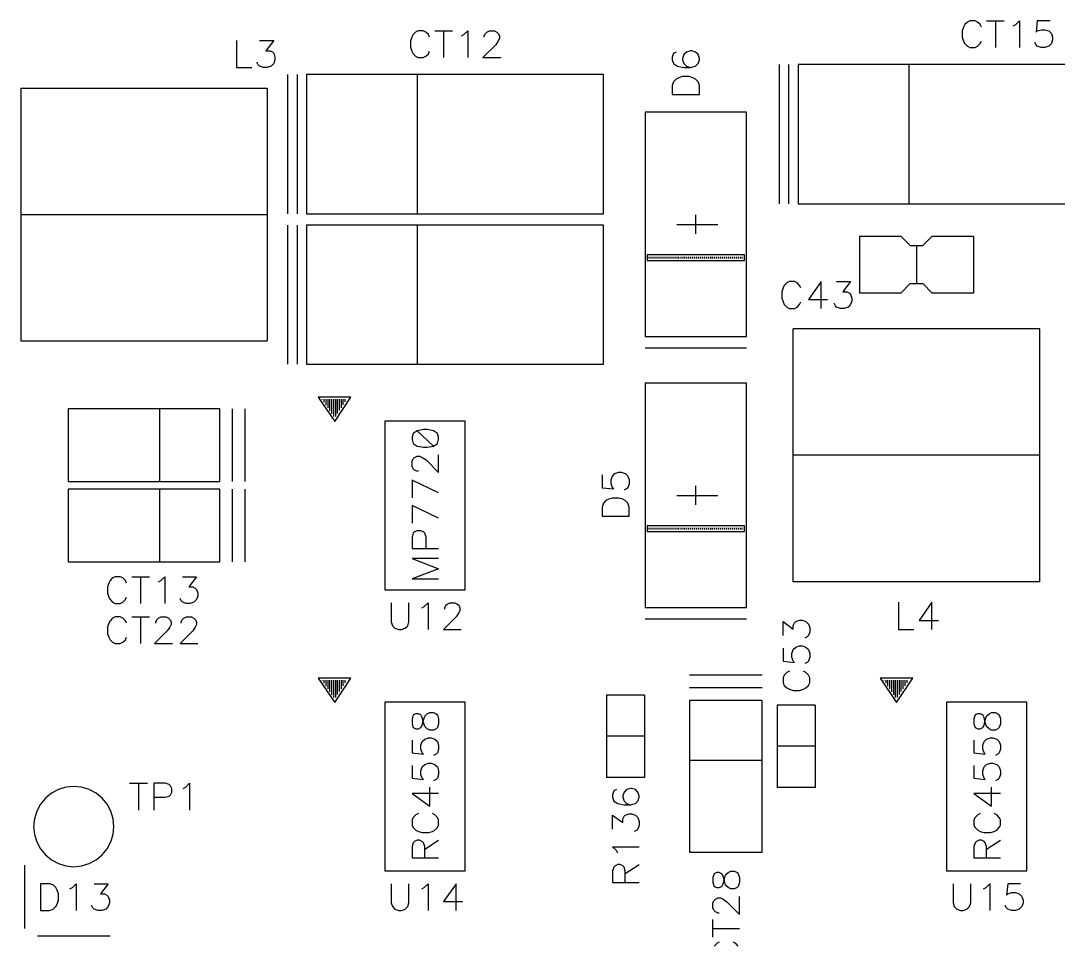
# Model space of a CAD drawing. Extents: x 295 to 953, y 10 to 290.
# Drawn here: x 696.1 to 750.3, y 135.1 to 183.4 of the extents above; entities that cross this region are included whole.
import ezdxf

# ---------------------------------------------------------------- set-up
doc = ezdxf.new("R2010")
doc.units = 0
doc.header["$LTSCALE"] = 5
doc.header["$MEASUREMENT"] = 0
doc.layers.add('DV-INT-A3_TSK', color=14, linetype='CONTINUOUS')

msp = doc.modelspace()

# ---------------------------------------------------------------- linework, layer by layer
at = {"layer": 'DV-INT-A3_TSK', "color": 7}
for p, q in [((745.416, 183.174), (745.349, 183.04)), ((745.551, 183.308), (745.416, 183.174)), ((745.681, 183.375), (745.551, 183.308)), ((745.949, 183.375), (745.681, 183.375)), ((746.079, 183.308), (745.949, 183.375)), ((746.213, 183.174), (746.079, 183.308)), ((746.28, 183.04), (746.213, 183.174)), ((746.544, 183.375), (747.474, 183.375)), ((747.009, 183.375), (747.009, 181.98)), ((747.939, 183.107), (748.069, 183.174)), ((748.069, 183.174), (748.271, 183.375)), ((748.271, 183.375), (748.271, 181.98)), ((749.197, 183.375), (749.134, 182.776)), ((749.863, 183.375), (749.197, 183.375)), ((716.603, 182.65), (716.536, 182.516)), ((716.737, 182.784), (716.603, 182.65)), ((716.867, 182.852), (716.737, 182.784)), ((717.136, 182.852), (716.867, 182.852)), ((717.266, 182.784), (717.136, 182.852)), ((717.4, 182.65), (717.266, 182.784)), ((717.467, 182.516), (717.4, 182.65)), ((717.731, 182.852), (718.661, 182.852)), ((718.196, 182.852), (718.196, 181.456)), ((719.126, 182.583), (719.256, 182.65)), ((719.256, 182.65), (719.457, 182.852)), ((719.457, 182.852), (719.457, 181.456)), ((720.321, 182.583), (720.384, 182.717)), ((720.321, 182.516), (720.321, 182.583)), ((720.384, 182.717), (720.451, 182.784)), ((720.451, 182.784), (720.585, 182.852)), ((720.585, 182.852), (720.849, 182.852)), ((720.849, 182.852), (720.983, 182.784)), ((720.983, 182.784), (721.05, 182.717)), ((721.05, 182.717), (721.117, 182.583)), ((721.117, 182.583), (721.117, 182.453)), ((745.349, 183.04), (745.282, 182.843)), ((745.282, 182.843), (745.282, 182.512)), ((749.134, 182.776), (749.197, 182.843)), ((749.197, 182.843), (749.398, 182.91)), ((749.398, 182.91), (749.595, 182.91)), ((749.595, 182.91), (749.796, 182.843)), ((749.796, 182.843), (749.93, 182.709)), ((749.93, 182.709), (749.993, 182.512)), ((707.375, 182.353), (707.375, 180.94)), ((708.586, 182.353), (709.324, 182.353)), ((709.324, 182.353), (708.921, 181.812)), ((716.536, 182.516), (716.469, 182.319)), ((716.469, 182.319), (716.469, 181.988)), ((720.916, 182.118), (720.254, 181.456)), ((721.05, 182.319), (720.916, 182.118)), ((721.117, 182.453), (721.05, 182.319)), ((745.282, 182.512), (745.349, 182.311)), ((745.349, 182.311), (745.416, 182.181)), ((745.416, 182.181), (745.551, 182.047)), ((745.551, 182.047), (745.681, 181.98)), ((745.949, 181.98), (746.079, 182.047)), ((746.079, 182.047), (746.213, 182.181)), ((746.213, 182.181), (746.28, 182.311)), ((749.134, 182.114), (749.067, 182.244)), ((749.197, 182.047), (749.134, 182.114)), ((749.398, 181.98), (749.197, 182.047)), ((749.796, 182.047), (749.595, 181.98)), ((749.93, 182.181), (749.796, 182.047)), ((749.993, 182.378), (749.93, 182.181)), ((749.993, 182.512), (749.993, 182.378)), ((708.921, 181.812), (709.122, 181.812)), ((709.122, 181.812), (709.257, 181.745)), ((709.257, 181.745), (709.324, 181.678)), ((709.324, 181.678), (709.391, 181.477)), ((716.469, 181.988), (716.536, 181.787)), ((716.536, 181.787), (716.603, 181.657)), ((716.603, 181.657), (716.737, 181.523)), ((716.737, 181.523), (716.867, 181.456)), ((717.136, 181.456), (717.266, 181.523)), ((717.266, 181.523), (717.4, 181.657)), ((717.4, 181.657), (717.467, 181.787)), ((730.207, 181.674), (730.14, 181.473)), ((730.341, 181.741), (730.207, 181.674)), ((730.744, 181.607), (730.677, 181.406)), ((730.878, 181.741), (730.744, 181.607)), ((731.083, 181.808), (730.878, 181.741)), ((731.15, 181.808), (731.083, 181.808)), ((731.351, 181.741), (731.15, 181.808)), ((731.486, 181.607), (731.351, 181.741)), ((731.553, 181.406), (731.486, 181.607)), ((745.681, 181.98), (745.949, 181.98)), ((749.595, 181.98), (749.398, 181.98)), ((707.375, 180.94), (708.179, 180.94)), ((708.519, 181.075), (708.452, 181.209)), ((708.586, 181.007), (708.519, 181.075)), ((708.787, 180.94), (708.586, 181.007)), ((708.988, 180.94), (708.787, 180.94)), ((709.189, 181.007), (708.988, 180.94)), ((709.324, 181.142), (709.189, 181.007)), ((709.391, 181.343), (709.324, 181.142)), ((709.391, 181.477), (709.391, 181.343)), ((716.867, 181.456), (717.136, 181.456)), ((720.254, 181.456), (721.18, 181.456)), ((730.14, 181.473), (730.14, 181.339)), ((730.14, 181.339), (730.207, 181.137)), ((730.207, 181.137), (730.409, 181.003)), ((730.409, 181.003), (730.744, 180.936)), ((730.677, 181.406), (730.677, 181.339)), ((730.677, 181.339), (730.744, 181.137)), ((730.744, 181.137), (730.878, 181.003)), ((730.878, 181.003), (731.083, 180.936)), ((731.083, 180.936), (731.351, 181.003)), ((731.351, 181.003), (731.486, 181.137)), ((731.486, 181.137), (731.553, 181.339)), ((731.553, 181.339), (731.553, 181.406)), ((735.719, 181.087), (735.719, 173.824)), ((736.213, 181.087), (736.213, 173.824)), ((752.218, 181.087), (736.708, 181.087)), ((736.708, 181.087), (736.708, 173.824)), ((742.483, 181.087), (742.483, 173.824)), ((710.049, 180.563), (710.049, 173.3)), ((710.543, 180.563), (710.543, 173.3)), ((726.549, 180.563), (711.038, 180.563)), ((711.038, 180.563), (711.038, 173.3)), ((716.813, 180.563), (716.813, 173.3)), ((726.549, 173.3), (726.549, 180.563)), ((730.677, 180.463), (730.476, 180.396)), ((731.016, 180.463), (730.677, 180.463)), ((730.744, 180.936), (731.083, 180.936)), ((731.217, 180.396), (731.016, 180.463)), ((696.118, 179.863), (708.988, 179.863)), ((696.118, 179.863), (696.118, 166.666)), ((708.988, 179.863), (708.988, 166.666)), ((730.207, 180.194), (730.14, 179.993)), ((730.14, 179.993), (730.14, 179.524)), ((730.341, 180.329), (730.207, 180.194)), ((730.476, 180.396), (730.341, 180.329)), ((731.351, 180.329), (731.217, 180.396)), ((731.486, 180.194), (731.351, 180.329)), ((731.553, 179.993), (731.486, 180.194)), ((731.553, 179.524), (731.553, 179.993)), ((730.14, 179.524), (731.553, 179.524)), ((728.728, 178.598), (728.728, 166.884)), ((734.004, 178.598), (728.728, 178.598)), ((734.004, 166.884), (734.004, 178.598)), ((736.708, 173.824), (752.218, 173.824)), ((696.118, 173.267), (708.988, 173.267)), ((711.038, 173.3), (726.549, 173.3)), ((731.364, 172.244), (731.364, 173.237)), ((710.049, 172.705), (710.049, 165.442)), ((710.543, 172.705), (710.543, 165.442)), ((726.549, 172.705), (711.038, 172.705)), ((711.038, 172.705), (711.038, 165.442)), ((716.813, 172.705), (716.813, 165.442)), ((726.549, 165.442), (726.549, 172.705)), ((730.375, 172.743), (732.521, 172.743)), ((739.922, 169.16), (739.922, 172.131)), ((739.922, 172.131), (742.068, 172.131)), ((742.068, 172.131), (742.562, 171.636)), ((743.22, 171.636), (743.715, 172.131)), ((743.715, 172.131), (745.861, 172.131)), ((745.861, 172.131), (745.861, 169.16)), ((742.562, 171.636), (743.22, 171.636)), ((742.889, 171.636), (742.889, 169.654)), ((728.833, 171.15), (728.833, 170.865)), ((733.9, 171.15), (728.833, 171.15)), ((728.833, 170.865), (733.9, 170.865)), ((728.937, 170.97), (728.937, 171.045)), ((729.042, 170.97), (729.042, 171.045)), ((729.147, 170.97), (729.147, 171.045)), ((729.248, 170.97), (729.248, 171.045)), ((729.352, 170.97), (729.352, 171.045)), ((729.457, 170.97), (729.457, 171.045)), ((729.558, 170.97), (729.558, 171.045)), ((729.663, 170.97), (729.663, 171.045)), ((729.767, 170.97), (729.767, 171.045)), ((729.868, 170.97), (729.868, 171.045)), ((729.973, 170.97), (729.973, 171.045)), ((730.077, 170.97), (730.077, 171.045)), ((730.178, 170.97), (730.178, 171.045)), ((730.283, 170.97), (730.283, 171.045)), ((730.388, 170.97), (730.388, 171.045)), ((730.488, 170.97), (730.488, 171.045)), ((730.593, 170.97), (730.593, 171.045)), ((730.698, 170.97), (730.698, 171.045)), ((730.798, 170.97), (730.798, 171.045)), ((730.903, 170.97), (730.903, 171.045)), ((731.008, 170.97), (731.008, 171.045)), ((731.108, 170.97), (731.108, 171.045)), ((731.213, 170.97), (731.213, 171.045)), ((731.318, 170.97), (731.318, 171.045)), ((731.419, 170.97), (731.419, 171.045)), ((731.523, 170.97), (731.523, 171.045)), ((731.628, 170.97), (731.628, 171.045)), ((731.729, 170.97), (731.729, 171.045)), ((731.833, 170.97), (731.833, 171.045)), ((731.938, 170.97), (731.938, 171.045)), ((732.039, 170.97), (732.039, 171.045)), ((732.144, 170.97), (732.144, 171.045)), ((732.244, 170.97), (732.244, 171.045)), ((732.349, 170.97), (732.349, 171.045)), ((732.454, 170.97), (732.454, 171.045)), ((732.554, 170.97), (732.554, 171.045)), ((732.659, 170.97), (732.659, 171.045)), ((732.764, 170.97), (732.764, 171.045)), ((732.864, 170.97), (732.864, 171.045)), ((732.969, 170.97), (732.969, 171.045)), ((733.074, 170.97), (733.074, 171.045)), ((733.175, 170.97), (733.175, 171.045)), ((733.279, 170.97), (733.279, 171.045)), ((733.384, 170.97), (733.384, 171.045)), ((733.485, 170.97), (733.485, 171.045)), ((733.589, 170.97), (733.589, 171.045)), ((733.694, 170.97), (733.694, 171.045)), ((733.795, 170.97), (733.795, 171.045)), ((733.9, 170.865), (733.9, 171.15)), ((736.121, 169.692), (735.987, 169.558)), ((736.255, 169.759), (736.121, 169.692)), ((736.519, 169.759), (736.255, 169.759)), ((736.653, 169.692), (736.519, 169.759)), ((736.787, 169.558), (736.653, 169.692)), ((737.919, 169.759), (737.252, 168.828)), ((737.919, 168.359), (737.919, 169.759)), ((738.719, 169.759), (739.449, 169.759)), ((739.449, 169.759), (739.05, 169.227)), ((742.562, 169.654), (742.068, 169.16)), ((742.562, 169.654), (743.22, 169.654)), ((743.715, 169.16), (743.22, 169.654)), ((735.92, 169.428), (735.857, 169.227)), ((735.857, 169.227), (735.857, 168.895)), ((735.987, 169.558), (735.92, 169.428)), ((736.854, 169.428), (736.787, 169.558)), ((739.05, 169.227), (739.252, 169.227)), ((739.252, 169.227), (739.386, 169.16)), ((739.386, 169.16), (739.449, 169.092)), ((739.449, 169.092), (739.516, 168.895)), ((742.068, 169.16), (739.922, 169.16)), ((745.861, 169.16), (743.715, 169.16)), ((735.857, 168.895), (735.92, 168.694)), ((735.92, 168.694), (735.987, 168.56)), ((735.987, 168.56), (736.121, 168.426)), ((736.653, 168.426), (736.787, 168.56)), ((736.787, 168.56), (736.854, 168.694)), ((737.252, 168.828), (738.25, 168.828)), ((738.652, 168.493), (738.585, 168.627)), ((738.719, 168.426), (738.652, 168.493)), ((739.449, 168.56), (739.319, 168.426)), ((739.516, 168.761), (739.449, 168.56)), ((739.516, 168.895), (739.516, 168.761)), ((736.121, 168.426), (736.255, 168.359)), ((736.255, 168.359), (736.519, 168.359)), ((736.519, 168.359), (736.653, 168.426)), ((738.916, 168.359), (738.719, 168.426)), ((739.117, 168.359), (738.916, 168.359)), ((739.319, 168.426), (739.117, 168.359)), ((728.728, 166.884), (734.004, 166.884)), ((749.327, 167.29), (736.456, 167.29)), ((736.456, 154.093), (736.456, 167.29)), ((749.327, 154.093), (749.327, 167.29)), ((696.118, 166.666), (708.988, 166.666)), ((728.728, 166.305), (734.004, 166.305)), ((711.038, 165.442), (726.549, 165.442)), ((728.728, 164.453), (728.728, 152.739)), ((734.004, 164.453), (728.728, 164.453)), ((734.004, 152.739), (734.004, 164.453)), ((711.654, 163.732), (712.509, 162.454)), ((713.36, 163.732), (711.654, 163.732)), ((711.859, 163.611), (711.859, 163.627)), ((711.96, 163.46), (711.96, 163.627)), ((712.06, 163.309), (712.06, 163.627)), ((712.161, 163.162), (712.161, 163.627)), ((712.261, 163.011), (712.261, 163.627)), ((712.362, 162.86), (712.362, 163.627)), ((712.463, 162.71), (712.463, 163.627)), ((712.509, 162.454), (713.36, 163.732)), ((712.563, 162.722), (712.563, 163.627)), ((712.66, 162.873), (712.66, 163.627)), ((712.76, 163.024), (712.76, 163.627)), ((712.861, 163.175), (712.861, 163.627)), ((712.961, 163.326), (712.961, 163.627)), ((713.062, 163.477), (713.062, 163.627)), ((698.595, 163.112), (698.595, 159.319)), ((701.562, 163.112), (698.595, 163.112)), ((702.056, 163.112), (701.562, 163.112)), ((702.966, 163.112), (702.056, 163.112)), ((703.708, 163.112), (702.966, 163.112)), ((703.377, 159.319), (703.377, 163.112)), ((706.511, 163.112), (703.708, 163.112)), ((706.511, 159.319), (706.511, 163.112)), ((707.174, 159.319), (707.174, 163.112)), ((707.832, 159.319), (707.832, 163.112)), ((715.124, 162.475), (715.124, 154.931)), ((719.315, 162.475), (715.124, 162.475)), ((717.144, 162.035), (716.817, 161.968)), ((717.345, 162.035), (717.144, 162.035)), ((717.672, 161.968), (717.345, 162.035)), ((719.315, 153.674), (719.315, 162.475)), ((716.616, 161.834), (716.553, 161.637)), ((716.553, 161.637), (716.553, 161.507)), ((716.553, 161.507), (716.616, 161.306)), ((716.817, 161.968), (716.616, 161.834)), ((716.817, 161.968), (717.672, 161.176)), ((717.873, 161.834), (717.672, 161.968)), ((717.936, 161.637), (717.873, 161.834)), ((717.873, 161.306), (717.936, 161.507)), ((717.936, 161.507), (717.936, 161.637)), ((716.616, 161.306), (716.817, 161.176)), ((716.817, 161.176), (717.144, 161.109)), ((717.144, 161.109), (717.345, 161.109)), ((717.345, 161.109), (717.672, 161.176)), ((717.672, 161.176), (717.873, 161.306)), ((716.553, 160.384), (716.616, 160.513)), ((716.553, 160.12), (716.553, 160.384)), ((716.616, 160.513), (716.683, 160.581)), ((716.683, 160.581), (716.817, 160.648)), ((716.817, 160.648), (716.947, 160.648)), ((716.947, 160.648), (717.081, 160.581)), ((717.081, 160.581), (717.278, 160.451)), ((717.278, 160.451), (717.936, 159.788)), ((717.936, 159.788), (717.936, 160.715)), ((749.327, 160.694), (736.456, 160.694)), ((716.616, 159.985), (716.553, 160.12)), ((716.683, 159.923), (716.616, 159.985)), ((716.817, 159.856), (716.683, 159.923)), ((716.88, 159.856), (716.817, 159.856)), ((698.595, 159.319), (701.562, 159.319)), ((701.562, 159.319), (702.056, 159.319)), ((702.056, 159.319), (702.966, 159.319)), ((702.966, 159.319), (703.708, 159.319)), ((703.708, 159.319), (706.511, 159.319)), ((717.936, 158.732), (716.553, 159.394)), ((716.553, 159.394), (716.553, 158.468)), ((726.473, 159.671), (726.473, 159.001)), ((726.943, 159.403), (727.01, 159.604)), ((726.943, 159.202), (726.943, 159.403)), ((727.01, 159.604), (727.144, 159.738)), ((727.144, 159.738), (727.349, 159.805)), ((727.349, 159.805), (727.483, 159.805)), ((727.483, 159.805), (727.684, 159.738)), ((727.684, 159.738), (727.818, 159.604)), ((727.818, 159.604), (727.886, 159.403)), ((727.886, 159.403), (727.886, 159.202)), ((698.595, 158.921), (698.595, 155.128)), ((701.562, 158.921), (698.595, 158.921)), ((702.056, 158.921), (701.562, 158.921)), ((702.966, 158.921), (702.056, 158.921)), ((703.708, 158.921), (702.966, 158.921)), ((703.377, 155.128), (703.377, 158.921)), ((706.511, 158.921), (703.708, 158.921)), ((706.511, 155.128), (706.511, 158.921)), ((707.174, 155.128), (707.174, 158.921)), ((707.832, 155.128), (707.832, 158.921)), ((726.473, 159.001), (727.077, 158.933)), ((727.01, 159.001), (726.943, 159.202)), ((727.077, 158.933), (727.01, 159.001)), ((727.751, 158.933), (727.617, 158.866)), ((727.818, 159.001), (727.751, 158.933)), ((727.886, 159.202), (727.818, 159.001)), ((731.364, 158.099), (731.364, 159.093)), ((726.54, 158.192), (726.473, 157.991)), ((726.674, 158.326), (726.54, 158.192)), ((726.808, 158.393), (726.674, 158.326)), ((727.01, 158.46), (726.808, 158.393)), ((727.349, 158.46), (727.01, 158.46)), ((727.55, 158.393), (727.349, 158.46)), ((727.684, 158.326), (727.55, 158.393)), ((727.818, 158.192), (727.684, 158.326)), ((727.886, 157.991), (727.818, 158.192)), ((730.375, 158.598), (732.521, 158.598)), ((717.936, 157.412), (716.553, 158.074)), ((716.553, 158.074), (716.553, 157.148)), ((726.473, 157.991), (726.473, 157.521)), ((727.886, 157.521), (727.886, 157.991)), ((726.473, 157.521), (727.886, 157.521)), ((716.616, 156.62), (716.553, 156.423)), ((716.683, 156.687), (716.616, 156.62)), ((716.817, 156.75), (716.683, 156.687)), ((717.014, 156.75), (716.817, 156.75)), ((717.144, 156.687), (717.014, 156.75)), ((717.211, 156.62), (717.144, 156.687)), ((717.278, 156.423), (717.211, 156.62)), ((728.833, 157.006), (728.833, 156.721)), ((733.9, 157.006), (728.833, 157.006)), ((728.833, 156.721), (733.9, 156.721)), ((728.937, 156.825), (728.937, 156.901)), ((729.042, 156.825), (729.042, 156.901)), ((729.147, 156.825), (729.147, 156.901)), ((729.248, 156.825), (729.248, 156.901)), ((729.352, 156.825), (729.352, 156.901)), ((729.457, 156.825), (729.457, 156.901)), ((729.558, 156.825), (729.558, 156.901)), ((729.663, 156.825), (729.663, 156.901)), ((729.767, 156.825), (729.767, 156.901)), ((729.868, 156.825), (729.868, 156.901)), ((729.973, 156.825), (729.973, 156.901)), ((730.077, 156.825), (730.077, 156.901)), ((730.178, 156.825), (730.178, 156.901)), ((730.283, 156.825), (730.283, 156.901)), ((730.388, 156.825), (730.388, 156.901)), ((730.488, 156.825), (730.488, 156.901)), ((730.593, 156.825), (730.593, 156.901)), ((730.698, 156.825), (730.698, 156.901)), ((730.798, 156.825), (730.798, 156.901)), ((730.903, 156.825), (730.903, 156.901)), ((731.008, 156.825), (731.008, 156.901)), ((731.108, 156.825), (731.108, 156.901)), ((731.213, 156.825), (731.213, 156.901)), ((731.318, 156.825), (731.318, 156.901)), ((731.419, 156.825), (731.419, 156.901)), ((731.523, 156.825), (731.523, 156.901)), ((731.628, 156.825), (731.628, 156.901)), ((731.729, 156.825), (731.729, 156.901)), ((731.833, 156.825), (731.833, 156.901)), ((731.938, 156.825), (731.938, 156.901)), ((732.039, 156.825), (732.039, 156.901)), ((732.144, 156.825), (732.144, 156.901)), ((732.244, 156.825), (732.244, 156.901)), ((732.349, 156.825), (732.349, 156.901)), ((732.454, 156.825), (732.454, 156.901)), ((732.554, 156.825), (732.554, 156.901)), ((732.659, 156.825), (732.659, 156.901)), ((732.764, 156.825), (732.764, 156.901)), ((732.864, 156.825), (732.864, 156.901)), ((732.969, 156.825), (732.969, 156.901)), ((733.074, 156.825), (733.074, 156.901)), ((733.175, 156.825), (733.175, 156.901)), ((733.279, 156.825), (733.279, 156.901)), ((733.384, 156.825), (733.384, 156.901)), ((733.485, 156.825), (733.485, 156.901)), ((733.589, 156.825), (733.589, 156.901)), ((733.694, 156.825), (733.694, 156.901)), ((733.795, 156.825), (733.795, 156.901)), ((733.9, 156.721), (733.9, 157.006)), ((716.553, 156.423), (716.553, 155.828)), ((717.278, 155.828), (717.278, 156.423)), ((716.553, 155.828), (717.936, 155.828)), ((698.595, 155.128), (701.562, 155.128)), ((701.562, 155.128), (702.056, 155.128)), ((702.056, 155.128), (702.966, 155.128)), ((702.966, 155.128), (703.708, 155.128)), ((703.708, 155.128), (706.511, 155.128)), ((717.936, 155.3), (716.553, 155.3)), ((716.553, 155.3), (717.936, 154.772)), ((715.124, 154.931), (715.124, 153.674)), ((717.936, 154.772), (716.553, 154.244)), ((700.715, 154.017), (700.648, 153.82)), ((700.782, 154.152), (700.715, 154.017)), ((700.916, 154.286), (700.782, 154.152)), ((701.046, 154.353), (700.916, 154.286)), ((701.315, 154.353), (701.046, 154.353)), ((701.445, 154.286), (701.315, 154.353)), ((701.579, 154.152), (701.445, 154.286)), ((701.646, 154.017), (701.579, 154.152)), ((701.91, 154.353), (702.84, 154.353)), ((702.375, 154.353), (702.375, 152.957)), ((703.305, 154.085), (703.435, 154.152)), ((703.435, 154.152), (703.636, 154.353)), ((703.636, 154.353), (703.636, 152.957)), ((704.563, 154.353), (705.296, 154.353)), ((705.296, 154.353), (704.898, 153.82)), ((716.553, 154.244), (717.936, 154.244)), ((749.327, 154.093), (736.456, 154.093)), ((700.648, 153.82), (700.648, 153.489)), ((700.648, 153.489), (700.715, 153.288)), ((704.898, 153.82), (705.095, 153.82)), ((705.095, 153.82), (705.229, 153.753)), ((705.229, 153.753), (705.296, 153.686)), ((705.296, 153.686), (705.359, 153.489)), ((705.359, 153.355), (705.296, 153.158)), ((705.359, 153.489), (705.359, 153.355)), ((715.124, 153.674), (719.315, 153.674)), ((700.715, 153.288), (700.782, 153.158)), ((700.782, 153.158), (700.916, 153.024)), ((700.916, 153.024), (701.046, 152.957)), ((701.046, 152.957), (701.315, 152.957)), ((701.315, 152.957), (701.445, 153.024)), ((701.445, 153.024), (701.579, 153.158)), ((701.579, 153.158), (701.646, 153.288)), ((704.5, 153.091), (704.433, 153.221)), ((704.563, 153.024), (704.5, 153.091)), ((704.764, 152.957), (704.563, 153.024)), ((704.961, 152.957), (704.764, 152.957)), ((705.162, 153.024), (704.961, 152.957)), ((705.296, 153.158), (705.162, 153.024)), ((715.459, 152.995), (715.459, 151.997)), ((716.39, 151.997), (716.39, 152.995)), ((717.056, 152.727), (717.19, 152.794)), ((717.19, 152.794), (717.387, 152.995)), ((717.387, 152.995), (717.387, 151.595)), ((718.255, 152.727), (718.322, 152.861)), ((718.322, 152.861), (718.385, 152.928)), ((718.385, 152.928), (718.519, 152.995)), ((718.519, 152.995), (718.787, 152.995)), ((718.787, 152.995), (718.917, 152.928)), ((718.917, 152.928), (718.984, 152.861)), ((718.984, 152.861), (719.051, 152.727)), ((741.951, 153.016), (741.951, 151.603)), ((743.698, 153.016), (743.028, 152.073)), ((743.698, 151.603), (743.698, 153.016)), ((701.046, 152.257), (700.916, 152.19)), ((701.315, 152.257), (701.046, 152.257)), ((701.445, 152.19), (701.315, 152.257)), ((701.91, 152.257), (702.84, 152.257)), ((702.375, 152.257), (702.375, 150.862)), ((703.305, 152.19), (703.435, 152.257)), ((703.435, 152.257), (703.703, 152.257)), ((703.703, 152.257), (703.833, 152.19)), ((704.63, 152.19), (704.764, 152.257)), ((704.764, 152.257), (705.028, 152.257)), ((705.028, 152.257), (705.162, 152.19)), ((718.854, 152.261), (718.188, 151.595)), ((718.255, 152.664), (718.255, 152.727)), ((718.984, 152.463), (718.854, 152.261)), ((719.051, 152.597), (718.984, 152.463)), ((719.051, 152.727), (719.051, 152.597)), ((728.728, 152.739), (734.004, 152.739)), ((700.715, 151.922), (700.648, 151.725)), ((700.648, 151.725), (700.648, 151.394)), ((700.782, 152.056), (700.715, 151.922)), ((700.916, 152.19), (700.782, 152.056)), ((701.579, 152.056), (701.445, 152.19)), ((701.646, 151.922), (701.579, 152.056)), ((703.171, 151.989), (703.238, 152.123)), ((703.171, 151.922), (703.171, 151.989)), ((703.238, 152.123), (703.305, 152.19)), ((703.9, 151.725), (703.766, 151.524)), ((703.833, 152.19), (703.9, 152.123)), ((703.9, 152.123), (703.968, 151.989)), ((703.968, 151.859), (703.9, 151.725)), ((703.968, 151.989), (703.968, 151.859)), ((704.5, 151.989), (704.563, 152.123)), ((704.5, 151.922), (704.5, 151.989)), ((704.563, 152.123), (704.63, 152.19)), ((705.229, 151.725), (705.095, 151.524)), ((705.162, 152.19), (705.229, 152.123)), ((705.229, 152.123), (705.296, 151.989)), ((705.296, 151.859), (705.229, 151.725)), ((705.296, 151.989), (705.296, 151.859)), ((715.459, 151.997), (715.526, 151.796)), ((715.526, 151.796), (715.656, 151.662)), ((716.188, 151.662), (716.323, 151.796)), ((716.323, 151.796), (716.39, 151.997)), ((728.728, 152.161), (734.004, 152.161)), ((735.92, 151.281), (735.92, 152.01)), ((735.92, 152.01), (736.452, 151.612)), ((736.452, 151.813), (736.519, 151.947)), ((736.452, 151.612), (736.452, 151.813)), ((736.519, 151.947), (736.586, 152.01)), ((736.586, 152.01), (736.783, 152.077)), ((736.783, 152.077), (736.917, 152.077)), ((736.917, 152.077), (737.118, 152.01)), ((737.118, 152.01), (737.252, 151.88)), ((737.252, 151.88), (737.319, 151.679)), ((743.028, 152.073), (744.038, 152.073)), ((700.648, 151.394), (700.715, 151.193)), ((700.715, 151.193), (700.782, 151.063)), ((701.579, 151.063), (701.646, 151.193)), ((703.766, 151.524), (703.104, 150.862)), ((705.095, 151.524), (704.433, 150.862)), ((715.656, 151.662), (715.857, 151.595)), ((715.857, 151.595), (715.991, 151.595)), ((715.991, 151.595), (716.188, 151.662)), ((718.188, 151.595), (719.118, 151.595)), ((737.185, 151.214), (737.051, 151.147)), ((737.252, 151.281), (737.185, 151.214)), ((737.319, 151.478), (737.252, 151.281)), ((737.319, 151.679), (737.319, 151.478)), ((741.951, 151.603), (742.755, 151.603)), ((700.782, 151.063), (700.916, 150.929)), ((700.916, 150.929), (701.046, 150.862)), ((701.046, 150.862), (701.315, 150.862)), ((701.315, 150.862), (701.445, 150.929)), ((701.445, 150.929), (701.579, 151.063)), ((703.104, 150.862), (704.035, 150.862)), ((704.433, 150.862), (705.359, 150.862)), ((735.92, 150.614), (735.92, 149.948)), ((736.452, 150.547), (736.586, 150.681)), ((736.586, 150.681), (736.783, 150.748)), ((736.783, 150.748), (736.917, 150.748)), ((736.917, 150.748), (737.118, 150.681)), ((737.118, 150.681), (737.252, 150.547)), ((736.385, 150.346), (736.452, 150.547)), ((736.385, 150.149), (736.385, 150.346)), ((736.452, 149.948), (736.385, 150.149)), ((737.252, 150.547), (737.319, 150.346)), ((737.319, 150.149), (737.252, 149.948)), ((737.319, 150.346), (737.319, 150.149)), ((735.92, 149.948), (736.519, 149.881)), ((736.519, 149.881), (736.452, 149.948)), ((737.185, 149.881), (737.051, 149.814)), ((737.252, 149.948), (737.185, 149.881)), ((711.654, 149.064), (712.509, 147.785)), ((713.36, 149.064), (711.654, 149.064)), ((712.509, 147.785), (713.36, 149.064)), ((734.834, 149.206), (731.041, 149.206)), ((735.987, 149.215), (735.92, 149.08)), ((735.92, 149.08), (735.92, 148.816)), ((736.121, 149.349), (735.987, 149.215)), ((736.251, 149.416), (736.121, 149.349)), ((737.118, 149.349), (736.984, 149.416)), ((737.252, 149.215), (737.118, 149.349)), ((737.319, 149.08), (737.252, 149.215)), ((737.319, 148.816), (737.319, 149.08)), ((740.991, 149.064), (741.846, 147.785)), ((742.697, 149.064), (740.991, 149.064)), ((741.846, 147.785), (742.697, 149.064)), ((711.859, 148.942), (711.859, 148.959)), ((711.96, 148.791), (711.96, 148.959)), ((712.06, 148.64), (712.06, 148.959)), ((712.161, 148.494), (712.161, 148.959)), ((712.261, 148.343), (712.261, 148.959)), ((712.362, 148.192), (712.362, 148.959)), ((712.463, 148.041), (712.463, 148.959)), ((712.563, 148.054), (712.563, 148.959)), ((712.66, 148.205), (712.66, 148.959)), ((712.76, 148.355), (712.76, 148.959)), ((712.861, 148.506), (712.861, 148.959)), ((712.961, 148.657), (712.961, 148.959)), ((713.062, 148.808), (713.062, 148.959)), ((734.834, 148.548), (731.041, 148.548)), ((735.92, 148.816), (735.987, 148.682)), ((735.987, 148.682), (736.121, 148.548)), ((736.121, 148.548), (736.251, 148.481)), ((736.251, 148.481), (736.452, 148.418)), ((736.783, 148.418), (736.984, 148.481)), ((736.984, 148.481), (737.118, 148.548)), ((737.118, 148.548), (737.252, 148.682)), ((737.252, 148.682), (737.319, 148.816)), ((741.196, 148.942), (741.196, 148.959)), ((741.297, 148.791), (741.297, 148.959)), ((741.397, 148.64), (741.397, 148.959)), ((741.498, 148.494), (741.498, 148.959)), ((741.598, 148.343), (741.598, 148.959)), ((741.699, 148.192), (741.699, 148.959)), ((741.8, 148.041), (741.8, 148.959)), ((741.9, 148.054), (741.9, 148.959)), ((741.997, 148.205), (741.997, 148.959)), ((742.097, 148.355), (742.097, 148.959)), ((742.198, 148.506), (742.198, 148.959)), ((742.298, 148.657), (742.298, 148.959)), ((742.399, 148.808), (742.399, 148.959)), ((726.708, 148.167), (726.708, 143.879)), ((728.69, 148.167), (726.708, 148.167)), ((728.69, 148.167), (728.69, 143.879)), ((736.452, 148.418), (736.783, 148.418)), ((715.124, 147.806), (715.124, 140.263)), ((719.315, 147.806), (715.124, 147.806)), ((719.315, 139.005), (719.315, 147.806)), ((734.834, 147.886), (731.041, 147.886)), ((731.041, 147.886), (731.041, 145.082)), ((734.834, 145.082), (734.834, 147.886)), ((735.614, 147.643), (735.614, 143.356)), ((737.596, 147.643), (735.614, 147.643)), ((737.596, 147.643), (737.596, 143.356)), ((744.461, 147.806), (744.461, 140.263)), ((748.652, 147.806), (744.461, 147.806)), ((748.652, 139.005), (748.652, 147.806)), ((716.616, 147.136), (716.553, 146.935)), ((716.553, 146.935), (716.553, 146.671)), ((716.75, 147.199), (716.616, 147.136)), ((716.88, 147.199), (716.75, 147.199)), ((717.014, 147.136), (716.88, 147.199)), ((717.081, 147.002), (717.014, 147.136)), ((717.144, 146.738), (717.081, 147.002)), ((717.081, 146.608), (717.144, 146.872)), ((717.144, 146.872), (717.211, 147.069)), ((717.211, 147.069), (717.345, 147.199)), ((717.345, 147.199), (717.475, 147.266)), ((717.475, 147.266), (717.672, 147.266)), ((717.672, 147.266), (717.806, 147.199)), ((717.806, 147.199), (717.873, 147.136)), ((717.873, 147.136), (717.936, 146.935)), ((717.936, 146.935), (717.936, 146.671)), ((745.953, 147.136), (745.89, 146.935)), ((745.89, 146.935), (745.89, 146.671)), ((746.087, 147.199), (745.953, 147.136)), ((746.217, 147.199), (746.087, 147.199)), ((746.351, 147.136), (746.217, 147.199)), ((746.418, 147.002), (746.351, 147.136)), ((746.481, 146.738), (746.418, 147.002)), ((746.418, 146.608), (746.481, 146.872)), ((746.481, 146.872), (746.548, 147.069)), ((746.548, 147.069), (746.682, 147.199)), ((746.682, 147.199), (746.812, 147.266)), ((746.812, 147.266), (747.009, 147.266)), ((747.009, 147.266), (747.143, 147.199)), ((747.143, 147.199), (747.21, 147.136)), ((747.21, 147.136), (747.273, 146.935)), ((747.273, 146.935), (747.273, 146.671)), ((716.553, 146.671), (716.616, 146.474)), ((716.616, 146.474), (716.75, 146.407)), ((716.75, 146.407), (716.88, 146.407)), ((716.88, 146.407), (717.014, 146.474)), ((717.014, 146.474), (717.081, 146.608)), ((717.211, 146.541), (717.144, 146.738)), ((717.345, 146.407), (717.211, 146.541)), ((717.475, 146.344), (717.345, 146.407)), ((717.672, 146.344), (717.475, 146.344)), ((717.806, 146.407), (717.672, 146.344)), ((717.873, 146.474), (717.806, 146.407)), ((717.936, 146.671), (717.873, 146.474)), ((745.89, 146.671), (745.953, 146.474)), ((745.953, 146.474), (746.087, 146.407)), ((746.087, 146.407), (746.217, 146.407)), ((746.217, 146.407), (746.351, 146.474)), ((746.351, 146.474), (746.418, 146.608)), ((746.548, 146.541), (746.481, 146.738)), ((746.682, 146.407), (746.548, 146.541)), ((746.812, 146.344), (746.682, 146.407)), ((747.009, 146.344), (746.812, 146.344)), ((747.143, 146.407), (747.009, 146.344)), ((747.21, 146.474), (747.143, 146.407)), ((747.273, 146.671), (747.21, 146.474)), ((716.553, 145.816), (716.553, 145.153)), ((717.014, 145.552), (717.081, 145.749)), ((717.081, 145.749), (717.211, 145.879)), ((717.211, 145.879), (717.408, 145.946)), ((717.408, 145.946), (717.542, 145.946)), ((717.542, 145.946), (717.739, 145.879)), ((717.739, 145.879), (717.873, 145.749)), ((717.873, 145.749), (717.936, 145.552)), ((728.69, 146.025), (726.708, 146.025)), ((745.89, 145.816), (745.89, 145.153)), ((746.351, 145.552), (746.418, 145.749)), ((746.418, 145.749), (746.548, 145.879)), ((746.548, 145.879), (746.745, 145.946)), ((746.745, 145.946), (746.879, 145.946)), ((746.879, 145.946), (747.076, 145.879)), ((747.076, 145.879), (747.21, 145.749)), ((747.21, 145.749), (747.273, 145.552)), ((717.014, 145.35), (717.014, 145.552)), ((717.081, 145.153), (717.014, 145.35)), ((717.936, 145.35), (717.873, 145.153)), ((717.936, 145.552), (717.936, 145.35)), ((737.596, 145.501), (735.614, 145.501)), ((746.351, 145.35), (746.351, 145.552)), ((746.418, 145.153), (746.351, 145.35)), ((747.273, 145.35), (747.21, 145.153)), ((747.273, 145.552), (747.273, 145.35)), ((716.553, 145.153), (717.144, 145.086)), ((717.144, 145.086), (717.081, 145.153)), ((717.806, 145.086), (717.672, 145.019)), ((717.873, 145.153), (717.806, 145.086)), ((731.041, 145.082), (731.041, 144.34)), ((734.834, 144.751), (731.041, 144.751)), ((734.834, 144.34), (734.834, 145.082)), ((745.89, 145.153), (746.481, 145.086)), ((746.481, 145.086), (746.418, 145.153)), ((747.143, 145.086), (747.009, 145.019)), ((747.21, 145.153), (747.143, 145.086)), ((716.553, 144.491), (716.553, 143.833)), ((717.014, 144.227), (717.081, 144.428)), ((717.014, 144.03), (717.014, 144.227)), ((717.081, 144.428), (717.211, 144.558)), ((717.211, 144.558), (717.408, 144.625)), ((717.408, 144.625), (717.542, 144.625)), ((717.542, 144.625), (717.739, 144.558)), ((717.739, 144.558), (717.873, 144.428)), ((717.873, 144.428), (717.936, 144.227)), ((717.936, 144.227), (717.936, 144.03)), ((731.041, 144.34), (731.041, 143.431)), ((734.834, 143.431), (734.834, 144.34)), ((745.89, 144.491), (745.89, 143.833)), ((746.351, 144.227), (746.418, 144.428)), ((746.351, 144.03), (746.351, 144.227)), ((746.418, 144.428), (746.548, 144.558)), ((746.548, 144.558), (746.745, 144.625)), ((746.745, 144.625), (746.879, 144.625)), ((746.879, 144.625), (747.076, 144.558)), ((747.076, 144.558), (747.21, 144.428)), ((747.21, 144.428), (747.273, 144.227)), ((747.273, 144.227), (747.273, 144.03)), ((701.801, 143.569), (702.735, 143.569)), ((702.266, 143.569), (702.266, 142.169)), ((703.666, 143.569), (703.066, 143.569)), ((703.066, 143.569), (703.066, 142.169)), ((703.867, 143.502), (703.666, 143.569)), ((704.734, 143.368), (704.936, 143.569)), ((704.936, 143.569), (704.936, 142.169)), ((716.553, 143.833), (717.144, 143.766)), ((717.081, 143.833), (717.014, 144.03)), ((717.144, 143.766), (717.081, 143.833)), ((717.806, 143.766), (717.672, 143.699)), ((717.873, 143.833), (717.806, 143.766)), ((717.936, 144.03), (717.873, 143.833)), ((728.69, 143.879), (726.708, 143.879)), ((745.89, 143.833), (746.481, 143.766)), ((746.418, 143.833), (746.351, 144.03)), ((746.481, 143.766), (746.418, 143.833)), ((747.143, 143.766), (747.009, 143.699)), ((747.21, 143.833), (747.143, 143.766)), ((747.273, 144.03), (747.21, 143.833)), ((697.723, 143.05), (697.404, 142.79)), ((698.083, 143.242), (697.723, 143.05)), ((698.477, 143.364), (698.083, 143.242)), ((698.884, 143.406), (698.477, 143.364)), ((699.295, 143.364), (698.884, 143.406)), ((699.688, 143.242), (699.295, 143.364)), ((700.049, 143.05), (699.688, 143.242)), ((700.367, 142.79), (700.049, 143.05)), ((703.934, 143.435), (703.867, 143.502)), ((704.001, 143.301), (703.934, 143.435)), ((703.934, 142.966), (704.001, 143.1)), ((704.001, 143.1), (704.001, 143.301)), ((704.6, 143.301), (704.734, 143.368)), ((717.936, 143.041), (716.553, 143.041)), ((716.553, 143.041), (717.475, 142.379)), ((717.475, 142.379), (717.475, 143.372)), ((727.089, 143.171), (727.022, 142.974)), ((727.219, 143.238), (727.089, 143.171)), ((727.617, 143.104), (727.55, 142.907)), ((727.751, 143.238), (727.617, 143.104)), ((727.948, 143.305), (727.751, 143.238)), ((728.015, 143.305), (727.948, 143.305)), ((728.217, 143.238), (728.015, 143.305)), ((728.347, 143.104), (728.217, 143.238)), ((728.414, 142.907), (728.347, 143.104)), ((731.041, 143.431), (731.041, 142.936)), ((734.834, 142.936), (734.834, 143.431)), ((737.596, 143.356), (735.614, 143.356)), ((747.273, 143.041), (745.89, 143.041)), ((745.89, 143.041), (746.812, 142.379)), ((746.812, 142.379), (746.812, 143.372)), ((697.404, 142.79), (697.145, 142.471)), ((700.627, 142.471), (700.367, 142.79)), ((703.066, 142.836), (703.666, 142.836)), ((703.666, 142.836), (703.867, 142.903)), ((703.867, 142.903), (703.934, 142.966)), ((727.022, 142.974), (727.022, 142.84)), ((727.022, 142.84), (727.089, 142.639)), ((727.089, 142.639), (727.286, 142.509)), ((727.286, 142.509), (727.617, 142.442)), ((727.55, 142.907), (727.55, 142.84)), ((727.55, 142.84), (727.617, 142.639)), ((727.617, 142.639), (727.751, 142.509)), ((727.751, 142.509), (727.948, 142.442)), ((727.948, 142.442), (728.217, 142.509)), ((728.217, 142.509), (728.347, 142.639)), ((728.347, 142.639), (728.414, 142.84)), ((728.414, 142.84), (728.414, 142.907)), ((731.041, 142.936), (731.041, 139.969)), ((734.834, 139.969), (734.834, 142.936)), ((696.952, 142.111), (696.83, 141.717)), ((697.145, 142.471), (696.952, 142.111)), ((700.82, 142.111), (700.627, 142.471)), ((700.942, 141.717), (700.82, 142.111)), ((716.88, 141.985), (716.75, 141.918)), ((717.739, 141.918), (717.609, 141.985)), ((727.617, 142.442), (727.948, 142.442)), ((727.684, 141.91), (727.881, 141.977)), ((727.881, 141.977), (728.015, 141.977)), ((728.015, 141.977), (728.217, 141.91)), ((746.217, 141.985), (746.087, 141.918)), ((747.076, 141.918), (746.946, 141.985)), ((696.83, 141.717), (696.788, 141.31)), ((700.979, 141.31), (700.942, 141.717)), ((716.616, 141.788), (716.553, 141.654)), ((716.553, 141.654), (716.553, 141.39)), ((716.75, 141.918), (716.616, 141.788)), ((717.873, 141.788), (717.739, 141.918)), ((717.936, 141.654), (717.873, 141.788)), ((717.936, 141.39), (717.936, 141.654)), ((727.022, 141.18), (727.022, 141.91)), ((727.022, 141.91), (727.55, 141.516)), ((727.55, 141.713), (727.617, 141.847)), ((727.55, 141.516), (727.55, 141.713)), ((727.617, 141.847), (727.684, 141.91)), ((728.217, 141.91), (728.347, 141.78)), ((728.347, 141.78), (728.414, 141.579)), ((728.414, 141.579), (728.414, 141.382)), ((745.953, 141.788), (745.89, 141.654)), ((745.89, 141.654), (745.89, 141.39)), ((746.087, 141.918), (745.953, 141.788)), ((747.21, 141.788), (747.076, 141.918)), ((747.273, 141.654), (747.21, 141.788)), ((747.273, 141.39), (747.273, 141.654)), ((696.788, 141.31), (696.83, 140.9)), ((696.83, 140.9), (696.952, 140.506)), ((700.82, 140.506), (700.942, 140.9)), ((700.942, 140.9), (700.979, 141.31)), ((716.553, 141.39), (716.616, 141.256)), ((716.616, 141.256), (716.75, 141.126)), ((716.75, 141.126), (716.88, 141.059)), ((716.88, 141.059), (717.081, 140.992)), ((717.081, 140.992), (717.408, 140.992)), ((717.408, 140.992), (717.609, 141.059)), ((717.609, 141.059), (717.739, 141.126)), ((717.739, 141.126), (717.873, 141.256)), ((717.873, 141.256), (717.936, 141.39)), ((728.279, 141.118), (728.15, 141.05)), ((728.347, 141.18), (728.279, 141.118)), ((728.414, 141.382), (728.347, 141.18)), ((745.89, 141.39), (745.953, 141.256)), ((745.953, 141.256), (746.087, 141.126)), ((746.087, 141.126), (746.217, 141.059)), ((746.217, 141.059), (746.418, 140.992)), ((746.418, 140.992), (746.745, 140.992)), ((746.745, 140.992), (746.946, 141.059)), ((746.946, 141.059), (747.076, 141.126)), ((747.076, 141.126), (747.21, 141.256)), ((747.21, 141.256), (747.273, 141.39)), ((696.952, 140.506), (697.145, 140.145)), ((700.627, 140.145), (700.82, 140.506)), ((716.616, 140.464), (716.553, 140.267)), ((716.683, 140.531), (716.616, 140.464)), ((716.817, 140.598), (716.683, 140.531)), ((716.947, 140.598), (716.817, 140.598)), ((717.081, 140.531), (716.947, 140.598)), ((717.144, 140.464), (717.081, 140.531)), ((717.211, 140.267), (717.144, 140.464)), ((717.211, 140.137), (717.936, 140.598)), ((745.953, 140.464), (745.89, 140.267)), ((746.02, 140.531), (745.953, 140.464)), ((746.154, 140.598), (746.02, 140.531)), ((746.284, 140.598), (746.154, 140.598)), ((746.418, 140.531), (746.284, 140.598)), ((746.481, 140.464), (746.418, 140.531)), ((746.548, 140.267), (746.481, 140.464)), ((746.548, 140.137), (747.273, 140.598)), ((697.145, 140.145), (697.404, 139.827)), ((697.404, 139.827), (697.723, 139.567)), ((700.049, 139.567), (700.367, 139.827)), ((700.367, 139.827), (700.627, 140.145)), ((715.124, 140.263), (715.124, 139.005)), ((716.553, 140.267), (716.553, 139.672)), ((717.211, 139.672), (717.211, 140.267)), ((727.219, 140.053), (727.022, 140.254)), ((727.022, 140.254), (728.414, 140.254)), ((727.286, 139.923), (727.219, 140.053)), ((731.041, 139.969), (734.834, 139.969)), ((744.461, 140.263), (744.461, 139.005)), ((745.89, 140.267), (745.89, 139.672)), ((746.548, 139.672), (746.548, 140.267)), ((696.336, 135.992), (696.336, 139.29)), ((697.723, 139.567), (698.083, 139.374)), ((698.083, 139.374), (698.477, 139.253)), ((698.477, 139.253), (698.884, 139.215)), ((698.884, 139.215), (699.295, 139.253)), ((699.295, 139.253), (699.688, 139.374)), ((699.688, 139.374), (700.049, 139.567)), ((716.553, 139.672), (717.936, 139.672)), ((727.152, 139.261), (727.089, 139.194)), ((727.286, 139.324), (727.152, 139.261)), ((727.42, 139.324), (727.286, 139.324)), ((727.55, 139.261), (727.42, 139.324)), ((727.617, 139.194), (727.55, 139.261)), ((727.684, 138.863), (728.414, 139.324)), ((745.89, 139.672), (747.273, 139.672)), ((715.124, 139.005), (719.315, 139.005)), ((727.089, 139.194), (727.022, 138.993)), ((727.022, 138.993), (727.022, 138.398)), ((727.684, 138.993), (727.617, 139.194)), ((727.684, 138.398), (727.684, 138.993)), ((732.324, 138.85), (732.257, 138.649)), ((732.458, 138.917), (732.324, 138.85)), ((732.592, 138.917), (732.458, 138.917)), ((732.722, 138.85), (732.592, 138.917)), ((732.789, 138.716), (732.722, 138.85)), ((732.856, 138.452), (732.789, 138.716)), ((732.856, 138.582), (732.923, 138.783)), ((732.923, 138.783), (733.053, 138.917)), ((733.053, 138.917), (733.187, 138.98)), ((733.187, 138.98), (733.388, 138.98)), ((733.388, 138.98), (733.518, 138.917)), ((733.518, 138.917), (733.585, 138.85)), ((733.585, 138.85), (733.652, 138.649)), ((744.461, 139.005), (748.652, 139.005)), ((697.153, 138.326), (697.153, 136.927)), ((697.622, 138.326), (697.153, 138.326)), ((697.819, 138.259), (697.622, 138.326)), ((697.953, 138.125), (697.819, 138.259)), ((698.821, 138.125), (699.018, 138.326)), ((699.018, 138.326), (699.018, 136.927)), ((699.953, 138.326), (700.682, 138.326)), ((700.682, 138.326), (700.284, 137.794)), ((715.459, 138.326), (715.459, 137.329)), ((716.39, 137.329), (716.39, 138.326)), ((717.19, 138.125), (717.387, 138.326)), ((717.387, 138.326), (717.387, 136.927)), ((718.854, 138.326), (718.188, 137.396)), ((718.854, 136.927), (718.854, 138.326)), ((727.022, 138.398), (728.414, 138.398)), ((732.257, 138.649), (732.257, 138.385)), ((732.257, 138.385), (732.324, 138.184)), ((732.324, 138.184), (732.458, 138.121)), ((732.592, 138.121), (732.722, 138.184)), ((732.722, 138.184), (732.789, 138.318)), ((732.789, 138.318), (732.856, 138.582)), ((732.923, 138.251), (732.856, 138.452)), ((733.053, 138.121), (732.923, 138.251)), ((733.585, 138.184), (733.518, 138.121)), ((733.652, 138.385), (733.585, 138.184)), ((733.652, 138.649), (733.652, 138.385)), ((744.796, 138.326), (744.796, 137.329)), ((745.727, 137.329), (745.727, 138.326)), ((746.527, 138.125), (746.724, 138.326)), ((746.724, 138.326), (746.724, 136.927)), ((747.659, 138.326), (747.592, 137.727)), ((748.321, 138.326), (747.659, 138.326)), ((698.02, 137.995), (697.953, 138.125)), ((698.088, 137.794), (698.02, 137.995)), ((698.088, 137.463), (698.088, 137.794)), ((698.687, 138.062), (698.821, 138.125)), ((700.284, 137.794), (700.485, 137.794)), ((700.485, 137.794), (700.619, 137.727)), ((700.619, 137.727), (700.682, 137.66)), ((700.682, 137.66), (700.749, 137.463)), ((717.056, 138.058), (717.19, 138.125)), ((732.458, 138.121), (732.592, 138.121)), ((733.187, 138.054), (733.053, 138.121)), ((733.388, 138.054), (733.187, 138.054)), ((733.518, 138.121), (733.388, 138.054)), ((733.652, 136.725), (733.652, 137.656)), ((746.393, 138.058), (746.527, 138.125)), ((747.592, 137.727), (747.659, 137.794)), ((747.659, 137.794), (747.856, 137.861)), ((747.856, 137.861), (748.057, 137.861)), ((748.057, 137.861), (748.254, 137.794)), ((748.254, 137.794), (748.388, 137.66)), ((748.388, 137.66), (748.455, 137.459)), ((697.819, 136.994), (697.953, 137.128)), ((697.953, 137.128), (698.02, 137.262)), ((698.02, 137.262), (698.088, 137.463)), ((699.885, 137.061), (699.818, 137.195)), ((699.953, 136.994), (699.885, 137.061)), ((700.682, 137.128), (700.552, 136.994)), ((700.749, 137.329), (700.682, 137.128)), ((700.749, 137.463), (700.749, 137.329)), ((715.459, 137.329), (715.526, 137.128)), ((715.526, 137.128), (715.656, 136.994)), ((716.188, 136.994), (716.323, 137.128)), ((716.323, 137.128), (716.39, 137.329)), ((718.188, 137.396), (719.185, 137.396)), ((732.257, 137.325), (732.324, 137.455)), ((732.257, 137.056), (732.257, 137.325)), ((732.324, 137.455), (732.391, 137.522)), ((732.391, 137.522), (732.525, 137.589)), ((732.525, 137.589), (732.655, 137.589)), ((732.655, 137.589), (732.789, 137.522)), ((732.789, 137.522), (732.99, 137.388)), ((732.99, 137.388), (733.652, 136.725)), ((744.796, 137.329), (744.863, 137.128)), ((744.863, 137.128), (744.993, 136.994)), ((745.525, 136.994), (745.66, 137.128)), ((745.66, 137.128), (745.727, 137.329)), ((747.592, 137.061), (747.525, 137.195)), ((747.659, 136.994), (747.592, 137.061)), ((748.388, 137.128), (748.254, 136.994)), ((748.455, 137.329), (748.388, 137.128)), ((748.455, 137.459), (748.455, 137.329)), ((697.153, 136.927), (697.622, 136.927)), ((697.622, 136.927), (697.819, 136.994)), ((700.15, 136.927), (699.953, 136.994)), ((700.351, 136.927), (700.15, 136.927)), ((700.552, 136.994), (700.351, 136.927)), ((715.656, 136.994), (715.857, 136.927)), ((715.857, 136.927), (715.991, 136.927)), ((715.991, 136.927), (716.188, 136.994)), ((732.324, 136.927), (732.257, 137.056)), ((732.391, 136.859), (732.324, 136.927)), ((732.525, 136.792), (732.391, 136.859)), ((732.592, 136.792), (732.525, 136.792)), ((744.993, 136.994), (745.194, 136.927)), ((745.194, 136.927), (745.328, 136.927)), ((745.328, 136.927), (745.525, 136.994)), ((747.856, 136.927), (747.659, 136.994)), ((748.057, 136.927), (747.856, 136.927)), ((748.254, 136.994), (748.057, 136.927)), ((732.257, 135.531), (732.257, 136.461)), ((732.257, 135.996), (733.652, 135.996)), ((700.782, 135.585), (696.989, 135.585)), ((732.458, 135.2), (732.324, 135.066)), ((732.592, 135.267), (732.458, 135.2)), ((733.451, 135.2), (733.321, 135.267)), ((733.585, 135.066), (733.451, 135.2))]:
    msp.add_line(p, q, dxfattribs=at)

doc.saveas('drawing.dxf')
